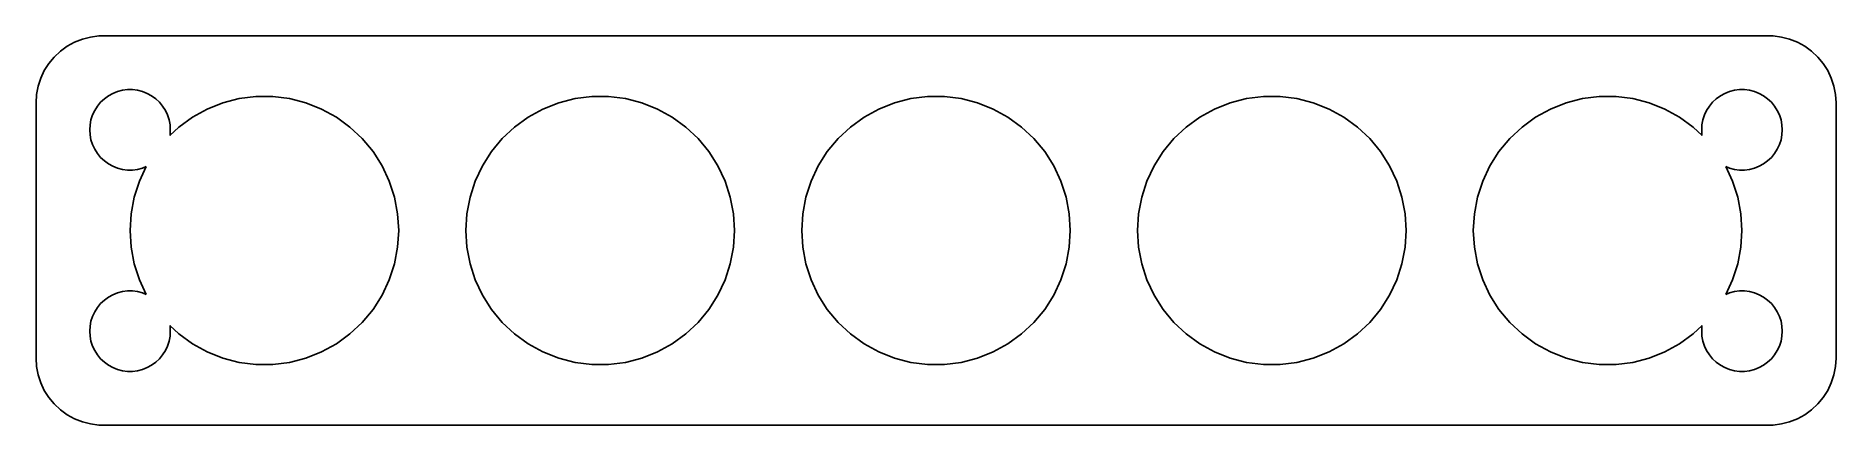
# Model space of a CAD drawing. Header units: metres. Extents: x -67 to 67, y -14 to 14.
import ezdxf

# ---------------------------------------------------------------- set-up
doc = ezdxf.new("R2010")
doc.units = ezdxf.units.M

msp = doc.modelspace()

# ---------------------------------------------------------------- linework, layer by layer
for p, q in [((-64.6791, 13.7216), (-65.1871, 13.3526)), ((-64.1289, 14.0241), (-64.6791, 13.7216)), ((-63.5451, 14.2553), (-64.1289, 14.0241)), ((-62.9369, 14.4114), (-63.5451, 14.2553)), ((-62.3139, 14.4901), (-62.9369, 14.4114)), ((62.3139, 14.4901), (-62.3139, 14.4901)), ((62.9369, 14.4114), (62.3139, 14.4901)), ((63.5451, 14.2553), (62.9369, 14.4114)), ((64.1289, 14.0241), (63.5451, 14.2553)), ((64.6791, 13.7216), (64.1289, 14.0241)), ((65.1871, 13.3526), (64.6791, 13.7216)), ((-66.0451, 12.4389), (-66.3815, 11.9088)), ((-65.6448, 12.9227), (-66.0451, 12.4389)), ((-65.1871, 13.3526), (-65.6448, 12.9227)), ((65.6448, 12.9227), (65.1871, 13.3526)), ((66.0451, 12.4389), (65.6448, 12.9227)), ((66.3815, 11.9088), (66.0451, 12.4389)), ((-66.8429, 10.7434), (-66.9606, 10.1267)), ((-66.6489, 11.3406), (-66.8429, 10.7434)), ((-66.3815, 11.9088), (-66.6489, 11.3406)), ((66.6489, 11.3406), (66.3815, 11.9088)), ((66.8429, 10.7434), (66.6489, 11.3406)), ((66.9606, 10.1267), (66.8429, 10.7434)), ((-66.9606, 10.1267), (-67, 9.5)), ((-67, 9.5), (-67, -9.5)), ((-62.427, 9.26335), (-62.1869, 9.55363)), ((-62.1869, 9.55363), (-61.9123, 9.81154)), ((-61.9123, 9.81154), (-61.6075, 10.033)), ((-61.6075, 10.033), (-61.2773, 10.2145)), ((-61.2773, 10.2145), (-60.927, 10.3532)), ((-60.927, 10.3532), (-60.5621, 10.4469)), ((-60.5621, 10.4469), (-60.1884, 10.4941)), ((-60.1884, 10.4941), (-59.8116, 10.4941)), ((-59.8116, 10.4941), (-59.4379, 10.4469)), ((-59.4379, 10.4469), (-59.0729, 10.3532)), ((-59.0729, 10.3532), (-58.7227, 10.2145)), ((-58.7227, 10.2145), (-58.3925, 10.033)), ((-58.3925, 10.033), (-58.0877, 9.81154)), ((-58.0877, 9.81154), (-57.8131, 9.55363)), ((-57.8131, 9.55363), (-57.5729, 9.26335)), ((-54.2578, 9.04826), (-53.0902, 9.51056)), ((-53.0902, 9.51056), (-51.8738, 9.82286)), ((-51.8738, 9.82286), (-50.6279, 9.98026)), ((-50.6279, 9.98026), (-49.3721, 9.98026)), ((-49.3721, 9.98026), (-48.1262, 9.82286)), ((-48.1262, 9.82286), (-46.9098, 9.51056)), ((-46.9098, 9.51056), (-45.7422, 9.04826)), ((-29.2578, 9.04826), (-28.0902, 9.51056)), ((-28.0902, 9.51056), (-26.8738, 9.82286)), ((-26.8738, 9.82286), (-25.6279, 9.98026)), ((-25.6279, 9.98026), (-24.3721, 9.98026)), ((-24.3721, 9.98026), (-23.1262, 9.82286)), ((-23.1262, 9.82286), (-21.9098, 9.51056)), ((-21.9098, 9.51056), (-20.7422, 9.04826)), ((-4.25778, 9.04826), (-3.09016, 9.51056)), ((-3.09016, 9.51056), (-1.87381, 9.82286)), ((-1.87381, 9.82286), (-0.6279, 9.98026)), ((-0.6279, 9.98026), (0.6279, 9.98026)), ((0.6279, 9.98026), (1.87381, 9.82286)), ((1.87381, 9.82286), (3.09016, 9.51056)), ((3.09016, 9.51056), (4.25778, 9.04826)), ((20.7422, 9.04826), (21.9098, 9.51056)), ((21.9098, 9.51056), (23.1262, 9.82286)), ((23.1262, 9.82286), (24.3721, 9.98026)), ((24.3721, 9.98026), (25.6279, 9.98026)), ((25.6279, 9.98026), (26.8738, 9.82286)), ((26.8738, 9.82286), (28.0902, 9.51056)), ((28.0902, 9.51056), (29.2578, 9.04826)), ((45.7422, 9.04826), (46.9098, 9.51056)), ((46.9098, 9.51056), (48.1262, 9.82286)), ((48.1262, 9.82286), (49.3721, 9.98026)), ((49.3721, 9.98026), (50.6279, 9.98026)), ((50.6279, 9.98026), (51.8738, 9.82286)), ((51.8738, 9.82286), (53.0902, 9.51056)), ((53.0902, 9.51056), (54.2578, 9.04826)), ((57.5729, 9.26335), (57.8131, 9.55363)), ((57.8131, 9.55363), (58.0877, 9.81154)), ((58.0877, 9.81154), (58.3925, 10.033)), ((58.3925, 10.033), (58.7227, 10.2145)), ((58.7227, 10.2145), (59.0729, 10.3532)), ((59.0729, 10.3532), (59.4379, 10.4469)), ((59.4379, 10.4469), (59.8116, 10.4941)), ((59.8116, 10.4941), (60.1884, 10.4941)), ((60.1884, 10.4941), (60.5621, 10.4469)), ((60.5621, 10.4469), (60.927, 10.3532)), ((60.927, 10.3532), (61.2773, 10.2145)), ((61.2773, 10.2145), (61.6075, 10.033)), ((61.6075, 10.033), (61.9123, 9.81154)), ((61.9123, 9.81154), (62.1869, 9.55363)), ((62.1869, 9.55363), (62.427, 9.26335)), ((67, 9.5), (66.9606, 10.1267)), ((67, -9.5), (67, 9.5)), ((-62.9763, 7.87599), (-62.9057, 8.24606)), ((-62.9057, 8.24606), (-62.7893, 8.60437)), ((-62.7893, 8.60437), (-62.6289, 8.94525)), ((-62.6289, 8.94525), (-62.427, 9.26335)), ((-57.5729, 9.26335), (-57.3711, 8.94525)), ((-57.3711, 8.94525), (-57.2107, 8.60437)), ((-57.2107, 8.60437), (-57.0942, 8.24606)), ((-57.0942, 8.24606), (-57.0237, 7.87599)), ((-56.3742, 7.70512), (-55.3583, 8.44327)), ((-55.3583, 8.44327), (-54.2578, 9.04826)), ((-45.7422, 9.04826), (-44.6417, 8.44327)), ((-44.6417, 8.44327), (-43.6257, 7.70512)), ((-31.3742, 7.70512), (-30.3583, 8.44327)), ((-30.3583, 8.44327), (-29.2578, 9.04826)), ((-20.7422, 9.04826), (-19.6417, 8.44327)), ((-19.6417, 8.44327), (-18.6257, 7.70512)), ((-6.37424, 7.70512), (-5.35826, 8.44327)), ((-5.35826, 8.44327), (-4.25778, 9.04826)), ((4.25778, 9.04826), (5.35826, 8.44327)), ((5.35826, 8.44327), (6.37424, 7.70512)), ((18.6257, 7.70512), (19.6417, 8.44327)), ((19.6417, 8.44327), (20.7422, 9.04826)), ((29.2578, 9.04826), (30.3583, 8.44327)), ((30.3583, 8.44327), (31.3742, 7.70512)), ((43.6257, 7.70512), (44.6417, 8.44327)), ((44.6417, 8.44327), (45.7422, 9.04826)), ((54.2578, 9.04826), (55.3583, 8.44327)), ((55.3583, 8.44327), (56.3742, 7.70512)), ((57.0237, 7.87599), (57.0942, 8.24606)), ((57.0942, 8.24606), (57.2107, 8.60437)), ((57.2107, 8.60437), (57.3711, 8.94525)), ((57.3711, 8.94525), (57.5729, 9.26335)), ((62.427, 9.26335), (62.6289, 8.94525)), ((62.6289, 8.94525), (62.7893, 8.60437)), ((62.7893, 8.60437), (62.9057, 8.24606)), ((62.9057, 8.24606), (62.9763, 7.87599)), ((-63, 7.5), (-62.9763, 7.87599)), ((-62.9763, 7.12399), (-63, 7.5)), ((-62.9057, 6.75392), (-62.9763, 7.12399)), ((-62.7893, 6.39561), (-62.9057, 6.75392)), ((-57.0303, 7.08902), (-56.3742, 7.70512)), ((-57.0237, 7.12399), (-57.0303, 7.08902)), ((-57.0237, 7.87599), (-57, 7.5)), ((-57, 7.5), (-57.0237, 7.12399)), ((-43.6257, 7.70512), (-42.7103, 6.84546)), ((-42.7103, 6.84546), (-41.9098, 5.87784)), ((-33.0902, 5.87784), (-32.2897, 6.84546)), ((-32.2897, 6.84546), (-31.3742, 7.70512)), ((-18.6257, 7.70512), (-17.7103, 6.84546)), ((-17.7103, 6.84546), (-16.9098, 5.87784)), ((-8.09016, 5.87784), (-7.28967, 6.84546)), ((-7.28967, 6.84546), (-6.37424, 7.70512)), ((6.37424, 7.70512), (7.28967, 6.84546)), ((7.28967, 6.84546), (8.09016, 5.87784)), ((16.9098, 5.87784), (17.7103, 6.84546)), ((17.7103, 6.84546), (18.6257, 7.70512)), ((31.3742, 7.70512), (32.2897, 6.84546)), ((32.2897, 6.84546), (33.0902, 5.87784)), ((41.9098, 5.87784), (42.7103, 6.84546)), ((42.7103, 6.84546), (43.6257, 7.70512)), ((56.3742, 7.70512), (57.0303, 7.08902)), ((57, 7.5), (57.0237, 7.87599)), ((57.0237, 7.12399), (57, 7.5)), ((57.0303, 7.08902), (57.0237, 7.12399)), ((62.9057, 6.75392), (62.7893, 6.39561)), ((62.9763, 7.12399), (62.9057, 6.75392)), ((62.9763, 7.87599), (63, 7.5)), ((63, 7.5), (62.9763, 7.12399)), ((-62.6289, 6.05473), (-62.7893, 6.39561)), ((-62.427, 5.73663), (-62.6289, 6.05473)), ((-62.1869, 5.44635), (-62.427, 5.73663)), ((-61.9123, 5.18845), (-62.1869, 5.44635)), ((-41.9098, 5.87784), (-41.2369, 4.81754)), ((-33.7631, 4.81754), (-33.0902, 5.87784)), ((-16.9098, 5.87784), (-16.2369, 4.81754)), ((-8.76306, 4.81754), (-8.09016, 5.87784)), ((8.09016, 5.87784), (8.76306, 4.81754)), ((16.2369, 4.81754), (16.9098, 5.87784)), ((33.0902, 5.87784), (33.7631, 4.81754)), ((41.2369, 4.81754), (41.9098, 5.87784)), ((62.1869, 5.44635), (61.9123, 5.18845)), ((62.427, 5.73663), (62.1869, 5.44635)), ((62.6289, 6.05473), (62.427, 5.73663)), ((62.7893, 6.39561), (62.6289, 6.05473)), ((-61.6075, 4.96701), (-61.9123, 5.18845)), ((-61.2773, 4.78551), (-61.6075, 4.96701)), ((-60.927, 4.64682), (-61.2773, 4.78551)), ((-60.5621, 4.55313), (-60.927, 4.64682)), ((-60.1884, 4.50591), (-60.5621, 4.55313)), ((-59.8116, 4.50591), (-60.1884, 4.50591)), ((-59.4379, 4.55313), (-59.8116, 4.50591)), ((-59.0729, 4.64682), (-59.4379, 4.55313)), ((-59.2978, 3.68124), (-58.7908, 4.75851)), ((-58.7908, 4.75851), (-59.0729, 4.64682)), ((-41.2369, 4.81754), (-40.7022, 3.68124)), ((-34.2978, 3.68124), (-33.7631, 4.81754)), ((-16.2369, 4.81754), (-15.7022, 3.68124)), ((-9.29776, 3.68124), (-8.76306, 4.81754)), ((8.76306, 4.81754), (9.29776, 3.68124)), ((15.7022, 3.68124), (16.2369, 4.81754)), ((33.7631, 4.81754), (34.2978, 3.68124)), ((40.7022, 3.68124), (41.2369, 4.81754)), ((59.0729, 4.64682), (58.7908, 4.75851)), ((58.7908, 4.75851), (59.2978, 3.68124)), ((59.4379, 4.55313), (59.0729, 4.64682)), ((59.8116, 4.50591), (59.4379, 4.55313)), ((60.1884, 4.50591), (59.8116, 4.50591)), ((60.5621, 4.55313), (60.1884, 4.50591)), ((60.927, 4.64682), (60.5621, 4.55313)), ((61.2773, 4.78551), (60.927, 4.64682)), ((61.6075, 4.96701), (61.2773, 4.78551)), ((61.9123, 5.18845), (61.6075, 4.96701)), ((-59.6858, 2.48689), (-59.2978, 3.68124)), ((-40.7022, 3.68124), (-40.3142, 2.48689)), ((-34.6858, 2.48689), (-34.2978, 3.68124)), ((-15.7022, 3.68124), (-15.3142, 2.48689)), ((-9.68582, 2.48689), (-9.29776, 3.68124)), ((9.29776, 3.68124), (9.68582, 2.48689)), ((15.3142, 2.48689), (15.7022, 3.68124)), ((34.2978, 3.68124), (34.6858, 2.48689)), ((40.3142, 2.48689), (40.7022, 3.68124)), ((59.2978, 3.68124), (59.6858, 2.48689)), ((-59.9211, 1.25333), (-59.6858, 2.48689)), ((-40.3142, 2.48689), (-40.0788, 1.25333)), ((-34.9211, 1.25333), (-34.6858, 2.48689)), ((-15.3142, 2.48689), (-15.0788, 1.25333)), ((-9.92114, 1.25333), (-9.68582, 2.48689)), ((9.68582, 2.48689), (9.92114, 1.25333)), ((15.0788, 1.25333), (15.3142, 2.48689)), ((34.6858, 2.48689), (34.9211, 1.25333)), ((40.0788, 1.25333), (40.3142, 2.48689)), ((59.6858, 2.48689), (59.9211, 1.25333)), ((-60, 0), (-59.9211, 1.25333)), ((-59.9211, -1.25333), (-60, 0)), ((-40.0788, 1.25333), (-40, 0)), ((-40, 0), (-40.0788, -1.25333)), ((-35, 0), (-34.9211, 1.25333)), ((-34.9211, -1.25333), (-35, 0)), ((-15.0788, 1.25333), (-15, 0)), ((-15, 0), (-15.0788, -1.25333)), ((-10, 0), (-9.92114, 1.25333)), ((-9.92114, -1.25333), (-10, 0)), ((9.92114, 1.25333), (10, 0)), ((10, 0), (9.92114, -1.25333)), ((15, 0), (15.0788, 1.25333)), ((15.0788, -1.25333), (15, 0)), ((34.9211, 1.25333), (35, 0)), ((35, 0), (34.9211, -1.25333)), ((40, 0), (40.0788, 1.25333)), ((40.0788, -1.25333), (40, 0)), ((59.9211, 1.25333), (60, 0)), ((60, 0), (59.9211, -1.25333)), ((-59.6858, -2.48689), (-59.9211, -1.25333)), ((-40.0788, -1.25333), (-40.3142, -2.48689)), ((-34.6858, -2.48689), (-34.9211, -1.25333)), ((-15.0788, -1.25333), (-15.3142, -2.48689)), ((-9.68582, -2.48689), (-9.92114, -1.25333)), ((9.92114, -1.25333), (9.68582, -2.48689)), ((15.3142, -2.48689), (15.0788, -1.25333)), ((34.9211, -1.25333), (34.6858, -2.48689)), ((40.3142, -2.48689), (40.0788, -1.25333)), ((59.9211, -1.25333), (59.6858, -2.48689)), ((-59.2978, -3.68124), (-59.6858, -2.48689)), ((-40.3142, -2.48689), (-40.7022, -3.68124)), ((-34.2978, -3.68124), (-34.6858, -2.48689)), ((-15.3142, -2.48689), (-15.7022, -3.68124)), ((-9.29776, -3.68124), (-9.68582, -2.48689)), ((9.68582, -2.48689), (9.29776, -3.68124)), ((15.7022, -3.68124), (15.3142, -2.48689)), ((34.6858, -2.48689), (34.2978, -3.68124)), ((40.7022, -3.68124), (40.3142, -2.48689)), ((59.6858, -2.48689), (59.2978, -3.68124)), ((-58.7908, -4.75851), (-59.2978, -3.68124)), ((-40.7022, -3.68124), (-41.2369, -4.81754)), ((-33.7631, -4.81754), (-34.2978, -3.68124)), ((-15.7022, -3.68124), (-16.2369, -4.81754)), ((-8.76306, -4.81754), (-9.29776, -3.68124)), ((9.29776, -3.68124), (8.76306, -4.81754)), ((16.2369, -4.81754), (15.7022, -3.68124)), ((34.2978, -3.68124), (33.7631, -4.81754)), ((41.2369, -4.81754), (40.7022, -3.68124)), ((59.2978, -3.68124), (58.7908, -4.75851)), ((-62.1869, -5.44635), (-61.9123, -5.18845)), ((-61.9123, -5.18845), (-61.6075, -4.96701)), ((-61.6075, -4.96701), (-61.2773, -4.78551)), ((-61.2773, -4.78551), (-60.927, -4.64682)), ((-60.927, -4.64682), (-60.5621, -4.55313)), ((-60.5621, -4.55313), (-60.1884, -4.50591)), ((-60.1884, -4.50591), (-59.8116, -4.50591)), ((-59.8116, -4.50591), (-59.4379, -4.55313)), ((-59.4379, -4.55313), (-59.0729, -4.64682)), ((-59.0729, -4.64682), (-58.7908, -4.75851)), ((-41.2369, -4.81754), (-41.9098, -5.87784)), ((-33.0902, -5.87784), (-33.7631, -4.81754)), ((-16.2369, -4.81754), (-16.9098, -5.87784)), ((-8.09016, -5.87784), (-8.76306, -4.81754)), ((8.76306, -4.81754), (8.09016, -5.87784)), ((16.9098, -5.87784), (16.2369, -4.81754)), ((33.7631, -4.81754), (33.0902, -5.87784)), ((41.9098, -5.87784), (41.2369, -4.81754)), ((58.7908, -4.75851), (59.0729, -4.64682)), ((59.0729, -4.64682), (59.4379, -4.55313)), ((59.4379, -4.55313), (59.8116, -4.50591)), ((59.8116, -4.50591), (60.1884, -4.50591)), ((60.1884, -4.50591), (60.5621, -4.55313)), ((60.5621, -4.55313), (60.927, -4.64682)), ((60.927, -4.64682), (61.2773, -4.78551)), ((61.2773, -4.78551), (61.6075, -4.96701)), ((61.6075, -4.96701), (61.9123, -5.18845)), ((61.9123, -5.18845), (62.1869, -5.44635)), ((-62.9057, -6.75392), (-62.7893, -6.39561)), ((-62.7893, -6.39561), (-62.6289, -6.05473)), ((-62.6289, -6.05473), (-62.427, -5.73663)), ((-62.427, -5.73663), (-62.1869, -5.44635)), ((-41.9098, -5.87784), (-42.7103, -6.84546)), ((-32.2897, -6.84546), (-33.0902, -5.87784)), ((-16.9098, -5.87784), (-17.7103, -6.84546)), ((-7.28967, -6.84546), (-8.09016, -5.87784)), ((8.09016, -5.87784), (7.28967, -6.84546)), ((17.7103, -6.84546), (16.9098, -5.87784)), ((33.0902, -5.87784), (32.2897, -6.84546)), ((42.7103, -6.84546), (41.9098, -5.87784)), ((62.1869, -5.44635), (62.427, -5.73663)), ((62.427, -5.73663), (62.6289, -6.05473)), ((62.6289, -6.05473), (62.7893, -6.39561)), ((62.7893, -6.39561), (62.9057, -6.75392)), ((-63, -7.5), (-62.9763, -7.12399)), ((-62.9763, -7.87599), (-63, -7.5)), ((-62.9763, -7.12399), (-62.9057, -6.75392)), ((-62.9057, -8.24606), (-62.9763, -7.87599)), ((-57.0237, -7.87599), (-57.0942, -8.24606)), ((-56.3742, -7.70512), (-57.0303, -7.08902)), ((-57.0303, -7.08902), (-57.0237, -7.12399)), ((-57.0237, -7.12399), (-57, -7.5)), ((-57, -7.5), (-57.0237, -7.87599)), ((-55.3583, -8.44327), (-56.3742, -7.70512)), ((-43.6257, -7.70512), (-44.6417, -8.44327)), ((-42.7103, -6.84546), (-43.6257, -7.70512)), ((-31.3742, -7.70512), (-32.2897, -6.84546)), ((-30.3583, -8.44327), (-31.3742, -7.70512)), ((-18.6257, -7.70512), (-19.6417, -8.44327)), ((-17.7103, -6.84546), (-18.6257, -7.70512)), ((-6.37424, -7.70512), (-7.28967, -6.84546)), ((-5.35826, -8.44327), (-6.37424, -7.70512)), ((6.37424, -7.70512), (5.35826, -8.44327)), ((7.28967, -6.84546), (6.37424, -7.70512)), ((18.6257, -7.70512), (17.7103, -6.84546)), ((19.6417, -8.44327), (18.6257, -7.70512)), ((31.3742, -7.70512), (30.3583, -8.44327)), ((32.2897, -6.84546), (31.3742, -7.70512)), ((43.6257, -7.70512), (42.7103, -6.84546)), ((44.6417, -8.44327), (43.6257, -7.70512)), ((56.3742, -7.70512), (55.3583, -8.44327)), ((57.0303, -7.08902), (56.3742, -7.70512)), ((57, -7.5), (57.0237, -7.12399)), ((57.0237, -7.87599), (57, -7.5)), ((57.0237, -7.12399), (57.0303, -7.08902)), ((57.0942, -8.24606), (57.0237, -7.87599)), ((62.9057, -6.75392), (62.9763, -7.12399)), ((62.9763, -7.87599), (62.9057, -8.24606)), ((62.9763, -7.12399), (63, -7.5)), ((63, -7.5), (62.9763, -7.87599)), ((-62.7893, -8.60437), (-62.9057, -8.24606)), ((-62.6289, -8.94525), (-62.7893, -8.60437)), ((-62.427, -9.26335), (-62.6289, -8.94525)), ((-62.1869, -9.55363), (-62.427, -9.26335)), ((-57.5729, -9.26335), (-57.8131, -9.55363)), ((-57.3711, -8.94525), (-57.5729, -9.26335)), ((-57.2107, -8.60437), (-57.3711, -8.94525)), ((-57.0942, -8.24606), (-57.2107, -8.60437)), ((-54.2578, -9.04826), (-55.3583, -8.44327)), ((-53.0902, -9.51056), (-54.2578, -9.04826)), ((-45.7422, -9.04826), (-46.9098, -9.51056)), ((-44.6417, -8.44327), (-45.7422, -9.04826)), ((-29.2578, -9.04826), (-30.3583, -8.44327)), ((-28.0902, -9.51056), (-29.2578, -9.04826)), ((-20.7422, -9.04826), (-21.9098, -9.51056)), ((-19.6417, -8.44327), (-20.7422, -9.04826)), ((-4.25778, -9.04826), (-5.35826, -8.44327)), ((-3.09016, -9.51056), (-4.25778, -9.04826)), ((4.25778, -9.04826), (3.09016, -9.51056)), ((5.35826, -8.44327), (4.25778, -9.04826)), ((20.7422, -9.04826), (19.6417, -8.44327)), ((21.9098, -9.51056), (20.7422, -9.04826)), ((29.2578, -9.04826), (28.0902, -9.51056)), ((30.3583, -8.44327), (29.2578, -9.04826)), ((45.7422, -9.04826), (44.6417, -8.44327)), ((46.9098, -9.51056), (45.7422, -9.04826)), ((54.2578, -9.04826), (53.0902, -9.51056)), ((55.3583, -8.44327), (54.2578, -9.04826)), ((57.2107, -8.60437), (57.0942, -8.24606)), ((57.3711, -8.94525), (57.2107, -8.60437)), ((57.5729, -9.26335), (57.3711, -8.94525)), ((57.8131, -9.55363), (57.5729, -9.26335)), ((62.427, -9.26335), (62.1869, -9.55363)), ((62.6289, -8.94525), (62.427, -9.26335)), ((62.7893, -8.60437), (62.6289, -8.94525)), ((62.9057, -8.24606), (62.7893, -8.60437)), ((-67, -9.5), (-66.9606, -10.1267)), ((-66.9606, -10.1267), (-66.8429, -10.7434)), ((-61.9123, -9.81154), (-62.1869, -9.55363)), ((-61.6075, -10.033), (-61.9123, -9.81154)), ((-61.2773, -10.2145), (-61.6075, -10.033)), ((-60.927, -10.3532), (-61.2773, -10.2145)), ((-60.5621, -10.4469), (-60.927, -10.3532)), ((-60.1884, -10.4941), (-60.5621, -10.4469)), ((-59.8116, -10.4941), (-60.1884, -10.4941)), ((-59.4379, -10.4469), (-59.8116, -10.4941)), ((-59.0729, -10.3532), (-59.4379, -10.4469)), ((-58.7227, -10.2145), (-59.0729, -10.3532)), ((-58.3925, -10.033), (-58.7227, -10.2145)), ((-58.0877, -9.81154), (-58.3925, -10.033)), ((-57.8131, -9.55363), (-58.0877, -9.81154)), ((-51.8738, -9.82286), (-53.0902, -9.51056)), ((-50.6279, -9.98026), (-51.8738, -9.82286)), ((-49.3721, -9.98026), (-50.6279, -9.98026)), ((-48.1262, -9.82286), (-49.3721, -9.98026)), ((-46.9098, -9.51056), (-48.1262, -9.82286)), ((-26.8738, -9.82286), (-28.0902, -9.51056)), ((-25.6279, -9.98026), (-26.8738, -9.82286)), ((-24.3721, -9.98026), (-25.6279, -9.98026)), ((-23.1262, -9.82286), (-24.3721, -9.98026)), ((-21.9098, -9.51056), (-23.1262, -9.82286)), ((-1.87381, -9.82286), (-3.09016, -9.51056)), ((-0.6279, -9.98026), (-1.87381, -9.82286)), ((0.6279, -9.98026), (-0.6279, -9.98026)), ((1.87381, -9.82286), (0.6279, -9.98026)), ((3.09016, -9.51056), (1.87381, -9.82286)), ((23.1262, -9.82286), (21.9098, -9.51056)), ((24.3721, -9.98026), (23.1262, -9.82286)), ((25.6279, -9.98026), (24.3721, -9.98026)), ((26.8738, -9.82286), (25.6279, -9.98026)), ((28.0902, -9.51056), (26.8738, -9.82286)), ((48.1262, -9.82286), (46.9098, -9.51056)), ((49.3721, -9.98026), (48.1262, -9.82286)), ((50.6279, -9.98026), (49.3721, -9.98026)), ((51.8738, -9.82286), (50.6279, -9.98026)), ((53.0902, -9.51056), (51.8738, -9.82286)), ((58.0877, -9.81154), (57.8131, -9.55363)), ((58.3925, -10.033), (58.0877, -9.81154)), ((58.7227, -10.2145), (58.3925, -10.033)), ((59.0729, -10.3532), (58.7227, -10.2145)), ((59.4379, -10.4469), (59.0729, -10.3532)), ((59.8116, -10.4941), (59.4379, -10.4469)), ((60.1884, -10.4941), (59.8116, -10.4941)), ((60.5621, -10.4469), (60.1884, -10.4941)), ((60.927, -10.3532), (60.5621, -10.4469)), ((61.2773, -10.2145), (60.927, -10.3532)), ((61.6075, -10.033), (61.2773, -10.2145)), ((61.9123, -9.81154), (61.6075, -10.033)), ((62.1869, -9.55363), (61.9123, -9.81154)), ((66.8429, -10.7434), (66.9606, -10.1267)), ((66.9606, -10.1267), (67, -9.5)), ((-66.8429, -10.7434), (-66.6489, -11.3406)), ((-66.6489, -11.3406), (-66.3815, -11.9088)), ((-66.3815, -11.9088), (-66.0451, -12.4389)), ((66.0451, -12.4389), (66.3815, -11.9088)), ((66.3815, -11.9088), (66.6489, -11.3406)), ((66.6489, -11.3406), (66.8429, -10.7434)), ((-66.0451, -12.4389), (-65.6448, -12.9227)), ((-65.6448, -12.9227), (-65.1871, -13.3526)), ((-65.1871, -13.3526), (-64.6791, -13.7216)), ((64.6791, -13.7216), (65.1871, -13.3526)), ((65.1871, -13.3526), (65.6448, -12.9227)), ((65.6448, -12.9227), (66.0451, -12.4389)), ((-64.6791, -13.7216), (-64.1289, -14.0241)), ((-64.1289, -14.0241), (-63.5451, -14.2553)), ((-63.5451, -14.2553), (-62.9369, -14.4114)), ((-62.9369, -14.4114), (-62.3139, -14.4901)), ((-62.3139, -14.4901), (62.3139, -14.4901)), ((62.3139, -14.4901), (62.9369, -14.4114)), ((62.9369, -14.4114), (63.5451, -14.2553)), ((63.5451, -14.2553), (64.1289, -14.0241)), ((64.1289, -14.0241), (64.6791, -13.7216))]:
    msp.add_line(p, q)

doc.saveas('drawing.dxf')
